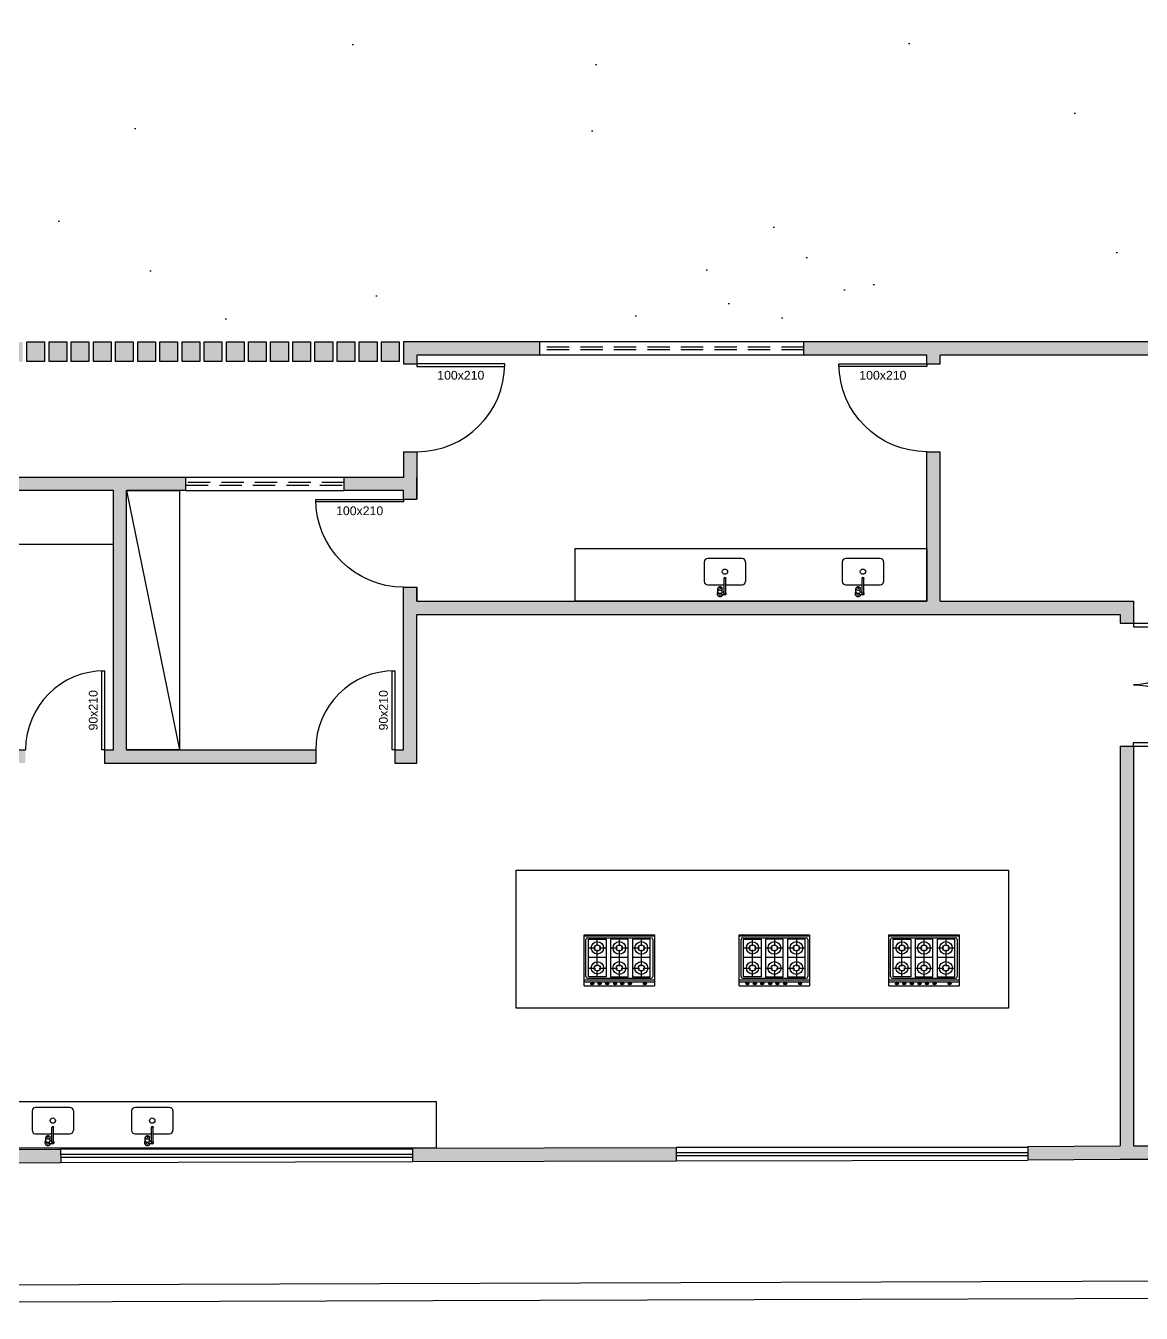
# Model space of a CAD drawing. Header units: centimetres. Extents: x 0 to 1814864, y -139216 to 99734.
# Drawn here: x 905566 to 906834, y 9702 to 11167 of the extents above; entities that cross this region are included whole.
import ezdxf
from ezdxf.enums import TextEntityAlignment as Align

# ---------------------------------------------------------------- set-up
doc = ezdxf.new("R2010")
doc.units = ezdxf.units.CM
doc.header["$LTSCALE"] = 4
doc.linetypes.add('DASHED2', pattern=[9.525, 6.35, -3.175])
for name, color, linetype in [('0.1', 1, 'Continuous'), ('0.2', 2, 'Continuous'), ('0.6', 6, 'Continuous'), ('001-MOBILIA', 253, 'Continuous'), ('02-CONT', 2, 'Continuous')]:
    doc.layers.add(name, color=color, linetype=linetype)
doc.styles.add('2mm 1-50', font='arial.ttf', dxfattribs={"height": 0.1})

# ---------------------------------------------------------------- blocks, each defined once
blk = doc.blocks.new('90d')
blk.add_lwpolyline([(-5, -84), (-5, 6), (-2, 6), (-2, -84)], close=True)
at = {"color": 1}
blk.add_arc((-2, -84), 90, 90, 180, dxfattribs=at)
blk = doc.blocks.new('1_00e')
blk.add_lwpolyline([(-28.4, -52.3), (-25.4, -52.3), (-25.4, 47.7), (-28.4, 47.7)], close=True)
at = {"color": 1}
blk.add_arc((-28.4, -52.3), 100, 0, 90, dxfattribs=at)
blk = doc.blocks.new('1_00')
for p, q in [((-129.2, 59.1), (-129.2, 109.1)), ((-129.2, 109.1), (-126.2, 109.1)), ((-126.2, 59.1), (-126.2, 109.1)), ((-29.2, 109.1), (-32.2, 109.1)), ((-32.2, 59.1), (-32.2, 109.1)), ((-29.2, 59.1), (-29.2, 109.1)), ((-129.2, 59.1), (-126.2, 59.1)), ((-29.2, 59.1), (-32.2, 59.1))]:
    blk.add_line(p, q)
at = {"color": 1}
for centre, start, end in [((-129.2, 59.1), 0, 90), ((-29.2, 59.1), 90, 180)]:
    blk.add_arc(centre, 50, start, end, dxfattribs=at)
blk = doc.blocks.new('BOJO')
at = {"layer": '001-MOBILIA'}
for p, q in [((1061.974, 1872.996), (1061.974, 1872.811)), ((1062.234, 1873.036), (1062.014, 1873.036)), ((1062.274, 1872.606), (1062.274, 1872.996)), ((1061.86, 1872.801), (1061.86, 1872.844)), ((1061.875, 1872.873), (1061.882, 1872.873)), ((1061.875, 1872.838), (1061.882, 1872.838)), ((1061.875, 1872.811), (1062.045, 1872.811)), ((1061.875, 1872.791), (1062.045, 1872.791)), ((1061.89, 1872.811), (1061.89, 1872.832)), ((1061.895, 1872.881), (1061.933, 1872.881)), ((1061.895, 1872.831), (1061.933, 1872.831)), ((1061.974, 1872.791), (1061.974, 1872.606)), ((1062.234, 1872.566), (1062.014, 1872.566))]:
    blk.add_line(p, q, dxfattribs=at)
blk.add_circle((1062.124, 1872.801), 0.03, dxfattribs=at)
for centre, radius, start, end in [((1062.014, 1872.996), 0.04, 90, 180), ((1062.234, 1872.996), 0.04, 0, 90), ((1061.875, 1872.856), 0.035, 45.5847, 244.6231), ((1061.875, 1872.856), 0.0175, 90, 204.62), ((1061.85, 1872.844), 0.01, 0, 24.62), ((1061.875, 1872.856), 0.0175, 211.0027, 270), ((1061.875, 1872.801), 0.015, 41.8103, 318.1897), ((1061.875, 1872.801), 0.01, 90.0002, 270.0002), ((1061.913, 1872.856), 0.0352, 163.6751, 180), ((1061.913, 1872.856), 0.0352, 180, 196.3249), ((1061.904, 1872.858), 0.0262, 144.7356, 163.6751), ((1061.904, 1872.853), 0.0262, 196.3249, 215.2644), ((1061.898, 1872.862), 0.0195, 120.3612, 144.7356), ((1061.898, 1872.849), 0.0195, 215.2644, 239.6388), ((1061.895, 1872.868), 0.0127, 90, 120.3612), ((1061.895, 1872.843), 0.0127, 239.6388, 270), ((1061.875, 1872.856), 0.035, 295.3769, 314.4153), ((1061.95, 1872.856), 0.0352, 163.6751, 180), ((1061.95, 1872.856), 0.0352, 180, 196.3249), ((1061.942, 1872.858), 0.0262, 144.7356, 163.6751), ((1061.942, 1872.853), 0.0262, 196.3249, 215.2644), ((1061.936, 1872.862), 0.0195, 120.3612, 144.7356), ((1061.936, 1872.849), 0.0195, 215.2644, 239.6388), ((1061.933, 1872.868), 0.0127, 90, 120.3612), ((1061.933, 1872.843), 0.0127, 239.6388, 270), ((1061.933, 1872.868), 0.0127, 59.6388, 90), ((1061.933, 1872.843), 0.0127, 270, 300.3612), ((1061.943, 1872.856), 0.00787, 144.7356, 163.6751), ((1061.945, 1872.856), 0.0106, 163.6751, 180), ((1061.945, 1872.856), 0.0106, 180, 196.3249), ((1061.943, 1872.855), 0.00787, 196.3249, 215.2644), ((1061.941, 1872.858), 0.00586, 120.3612, 144.7356), ((1061.941, 1872.854), 0.00586, 215.2644, 239.6388), ((1061.94, 1872.859), 0.00381, 90, 120.3612), ((1061.94, 1872.852), 0.00381, 239.6388, 270), ((1061.929, 1872.862), 0.0195, 35.2644, 59.6388), ((1061.929, 1872.849), 0.0195, 300.3612, 324.7356), ((1061.94, 1872.859), 0.00381, 59.6388, 90), ((1061.94, 1872.852), 0.00381, 270, 300.3612), ((1061.939, 1872.858), 0.00586, 35.2644, 59.6388), ((1061.939, 1872.854), 0.00586, 300.3612, 324.7356), ((1061.937, 1872.856), 0.00787, 16.3249, 35.2644), ((1061.937, 1872.855), 0.00787, 324.7356, 343.6751), ((1061.924, 1872.858), 0.0262, 16.3249, 35.2644), ((1061.935, 1872.856), 0.0106, 0, 16.3249), ((1061.935, 1872.856), 0.0106, 343.6751, 0), ((1061.924, 1872.853), 0.0262, 324.7356, 343.6751), ((1061.915, 1872.856), 0.0352, 0, 16.3249), ((1061.915, 1872.856), 0.0352, 343.6751, 0), ((1062.045, 1872.801), 0.0125, 233.1301, 126.8699), ((1062.045, 1872.801), 0.01, 270.0001, 90.0001), ((1062.014, 1872.606), 0.04, 180, 270), ((1062.234, 1872.606), 0.04, 270, 0)]:
    blk.add_arc(centre, radius, start, end, dxfattribs=at)

msp = doc.modelspace()

# ---------------------------------------------------------------- hatches: boundary and pattern name
at = {"layer": '0.2', "true_color": 0x000000}
h = msp.add_hatch(color=18, dxfattribs=at)
h.dxf.hatch_style = 1
h.paths.add_polyline_path([(907185.235, 10807.013), (906960.235, 10807.013), (906605.204, 10807.013), (906450.204, 10807.013), (906450.204, 10792.013), (906590.204, 10792.013), (906590.204, 10782.013), (906605.204, 10782.013), (906605.204, 10792.013), (906960.235, 10792.013), (907185.235, 10792.013)])
h.paths.add_polyline_path([(906825.235, 10512.013), (906605.204, 10512.013), (906605.204, 10682.013), (906590.204, 10682.013), (906590.204, 10512.013), (906190.204, 10512.013), (906010.202, 10512.013), (906010.202, 10527.86), (905995.202, 10527.86), (905995.202, 10342.86), (905985.202, 10342.86), (905985.202, 10327.86), (906010.202, 10327.86), (906010.202, 10497.013), (906605.204, 10497.013), (906810.235, 10497.013), (906810.235, 10487.013), (906825.235, 10487.013)])
h.paths.add_polyline_path([(907070.235, 9892.264), (906825.235, 9892.264), (906825.235, 10347.013), (906810.235, 10347.013), (906810.235, 9892.261), (906705.197, 9891.564), (906705.238, 9876.564), (906810.646, 9877.264), (907070.235, 9877.264)])
h.paths.add_polyline_path([(906305.199, 9890.471), (906005.2, 9889.651), (906005.241, 9874.651), (906305.24, 9875.471)])
h.paths.add_polyline_path([(905605.201, 9888.557), (905350.202, 9887.86), (905350.202, 10077.86), (905335.202, 10077.86), (905335.202, 9887.86), (905325.202, 9887.86), (905325.202, 9872.86), (905350.202, 9872.86), (905605.242, 9873.557)])
h.paths.add_polyline_path([(905205.202, 9887.86), (905185.202, 9887.86), (905185.202, 9872.86), (905205.202, 9872.86)], flags=17)
h.paths.add_polyline_path([(905055.226, 9872.86), (905075.202, 9872.86), (905075.202, 9887.86), (905055.226, 9887.86), (905055.226, 9991.96), (905055.202, 9991.96), (905055.202, 10071.96), (905055.202, 10207.86), (905335.202, 10207.86), (905335.202, 10197.86), (905335.805, 10197.86), (905350.202, 10197.86), (905350.202, 10222.86), (905350.202, 10232.86), (905335.202, 10232.86), (905335.202, 10222.86), (905055.202, 10222.86), (905055.202, 10280.36), (905040.202, 10280.36), (905040.202, 10222.86), (905040.202, 10028.138), (904640.226, 10028.138), (904640.226, 9713.138), (904665.226, 9713.138), (904665.226, 9728.138), (904655.226, 9728.138), (904655.226, 10013.138), (905040.226, 10013.138), (905040.226, 9728.138), (905030.226, 9728.138), (905030.226, 9713.138), (905055.226, 9713.138)])
h.paths.add_polyline_path([(905055.202, 10637.86), (905335.202, 10637.86), (905335.202, 10577.86), (905335.202, 10322.86), (905350.202, 10322.86), (905350.202, 10327.86), (905565.202, 10327.86), (905565.202, 10342.86), (905350.202, 10342.86), (905350.202, 10637.86), (905665.202, 10637.86), (905665.202, 10342.86), (905655.202, 10342.86), (905655.202, 10327.86), (905680.202, 10327.86), (905895.202, 10327.86), (905895.202, 10342.86), (905680.202, 10342.86), (905680.202, 10637.86), (905740.202, 10637.86), (905747.702, 10637.86), (905747.702, 10652.86), (905665.202, 10652.86), (905335.202, 10652.86), (905040.202, 10652.86), (905040.202, 10580.36), (905055.202, 10580.36)])
h.paths.add_polyline_path([(906010.202, 10652.86), (906010.204, 10682.013), (905995.204, 10682.013), (905995.204, 10652.86), (905927.702, 10652.86), (905927.702, 10637.86), (905995.202, 10637.86), (905995.202, 10627.86), (906010.202, 10627.86)])
h.paths.add_polyline_path([(906150.204, 10807.013), (905995.204, 10807.013), (905995.204, 10782.013), (906010.204, 10782.013), (906010.204, 10792.013), (906150.204, 10792.013)])
h = msp.add_hatch(color=18, dxfattribs=at)
h.dxf.hatch_style = 1
h.paths.add_polyline_path([(905637.404, 10807.013), (905617.204, 10807.013), (905617.204, 10784.658), (905637.404, 10784.658)])
h.paths.add_polyline_path([(905612.204, 10807.013), (905592.004, 10807.013), (905592.004, 10784.658), (905612.204, 10784.658)])
h.paths.add_polyline_path([(905587.004, 10807.013), (905566.804, 10807.013), (905566.804, 10784.658), (905587.004, 10784.658)])
h.paths.add_polyline_path([(905561.804, 10807.013), (905541.604, 10807.013), (905541.604, 10784.658), (905561.804, 10784.658)])
h.paths.add_polyline_path([(905536.604, 10807.013), (905516.404, 10807.013), (905516.404, 10784.658), (905536.604, 10784.658)])
h.paths.add_polyline_path([(905511.404, 10807.013), (905491.204, 10807.013), (905491.204, 10784.658), (905511.404, 10784.658)])
h.paths.add_polyline_path([(905486.204, 10807.013), (905466.004, 10807.013), (905466.004, 10784.658), (905486.204, 10784.658)])
h.paths.add_polyline_path([(905461.004, 10807.013), (905440.804, 10807.013), (905440.804, 10784.658), (905461.004, 10784.658)])
h.paths.add_polyline_path([(905435.804, 10807.013), (905415.604, 10807.013), (905415.604, 10784.658), (905435.804, 10784.658)])
h.paths.add_polyline_path([(905410.604, 10807.013), (905390.404, 10807.013), (905390.404, 10784.658), (905410.604, 10784.658)])
h.paths.add_polyline_path([(905385.404, 10807.013), (905365.204, 10807.013), (905365.204, 10784.658), (905385.404, 10784.658)])
h.paths.add_polyline_path([(905360.204, 10807.013), (905340.004, 10807.013), (905340.004, 10784.658), (905360.204, 10784.658)])
h.paths.add_polyline_path([(905335.004, 10807.013), (905314.804, 10807.013), (905314.804, 10784.658), (905335.004, 10784.658)])
h.paths.add_polyline_path([(905309.804, 10807.013), (905289.604, 10807.013), (905289.604, 10784.658), (905309.804, 10784.658)])
h = msp.add_hatch(color=18, dxfattribs=at)
h.dxf.hatch_style = 1
h.paths.add_polyline_path([(905990.204, 10807.013), (905970.004, 10807.013), (905970.004, 10784.658), (905990.204, 10784.658)])
h.paths.add_polyline_path([(905965.004, 10807.013), (905944.804, 10807.013), (905944.804, 10784.658), (905965.004, 10784.658)])
h.paths.add_polyline_path([(905939.804, 10807.013), (905919.604, 10807.013), (905919.604, 10784.658), (905939.804, 10784.658)])
h.paths.add_polyline_path([(905914.604, 10807.013), (905894.404, 10807.013), (905894.404, 10784.658), (905914.604, 10784.658)])
h.paths.add_polyline_path([(905889.404, 10807.013), (905869.204, 10807.013), (905869.204, 10784.658), (905889.404, 10784.658)])
h.paths.add_polyline_path([(905864.204, 10807.013), (905844.004, 10807.013), (905844.004, 10784.658), (905864.204, 10784.658)])
h.paths.add_polyline_path([(905839.004, 10807.013), (905818.804, 10807.013), (905818.804, 10784.658), (905839.004, 10784.658)])
h.paths.add_polyline_path([(905813.804, 10807.013), (905793.604, 10807.013), (905793.604, 10784.658), (905813.804, 10784.658)])
h.paths.add_polyline_path([(905788.604, 10807.013), (905768.404, 10807.013), (905768.404, 10784.658), (905788.604, 10784.658)])
h.paths.add_polyline_path([(905763.404, 10807.013), (905743.204, 10807.013), (905743.204, 10784.658), (905763.404, 10784.658)])
h.paths.add_polyline_path([(905738.204, 10807.013), (905718.004, 10807.013), (905718.004, 10784.658), (905738.204, 10784.658)])
h.paths.add_polyline_path([(905713.004, 10807.013), (905692.804, 10807.013), (905692.804, 10784.658), (905713.004, 10784.658)])
h.paths.add_polyline_path([(905687.804, 10807.013), (905667.604, 10807.013), (905667.604, 10784.658), (905687.804, 10784.658)])
h.paths.add_polyline_path([(905662.604, 10807.013), (905642.404, 10807.013), (905642.404, 10784.658), (905662.604, 10784.658)])
at = {"layer": '0.6'}
h = msp.add_hatch(dxfattribs=at)
h.set_pattern_fill('AR-SAND', color=4, scale=8)
h.set_pattern_definition([(37.5, (221325.4, -35669.3), (-12.80025, 391.53059), [0, -308.864, 0, -345.44, 0, -330.2]), (7.5, (221325.4, -35669.3), (359.61863, 573.4601), [0, -166.624, 0, -278.384, 0, -106.68]), (327.5, (221075.45, -35669.3), (632.7939, 1.14975), [0, -101.6, 0, -365.76, 0, -477.52]), (317.5, (221075.45, -35669.3), (610.84516, 178.34346), [0, -50.8, 0, -239.776, 0, -274.32])])
h.paths.add_polyline_path([(903584.511, 10375.234), (903584.511, 10225.234), (903583.995, 9710.251), (904640.226, 9713.138), (904640.226, 10028.138), (904640.226, 11551.556), (902349.002, 11551.556), (902349.002, 12541.477), (906584.002, 12541.477), (906584.002, 12151.477), (907978.235, 12151.477), (907978.235, 12513.013), (912810.235, 12513.013), (912810.235, 10275.21), (913083.573, 10275.21), (913921.503, 12691.477), (900921.063, 12691.477), (900539.177, 9701.927), (900981.309, 9703.136), (900979.927, 10208.62), (900979.927, 11518.62), (901964.927, 11518.62), (901964.927, 11188.62), (903019.927, 11188.62), (903019.927, 10375.234)])
h.paths.add_polyline_path([(911590.235, 10807.013), (911590.235, 11583.013), (909443.235, 11583.013), (909443.235, 11881.48), (909238.235, 11881.48), (909238.235, 10807.013)], flags=17)
h.paths.add_polyline_path([(908008.235, 10807.013), (908008.235, 11881.48), (906584.002, 11881.48), (906584.002, 11551.556), (905397.002, 11551.556), (905397.002, 11336.556), (905397.002, 10807.013)], flags=17)
h.paths.add_polyline_path([(903464.242, 10805.684), (904140.693, 10805.684), (904140.693, 10928.945), (903464.242, 10928.945)], flags=16)
h.paths.add_polyline_path([(904638.946, 10940.069), (904638.946, 11236.763), (904586.12, 11236.763), (904586.12, 10940.069)], flags=16)
h.paths.add_polyline_path([(910179.898, 11095.816), (910856.349, 11095.816), (910856.349, 11219.078), (910179.898, 11219.078)], flags=16)
h.paths.add_polyline_path([(906482.432, 11164.363), (907158.883, 11164.363), (907158.883, 11287.625), (906482.432, 11287.625)], flags=16)
h.paths.add_polyline_path([(905458.717, 10940.069), (905458.717, 11236.763), (905405.891, 11236.763), (905405.891, 10940.069)], flags=16)

# ---------------------------------------------------------------- linework, layer by layer
at = {"layer": '0.1', "linetype": 'DASHED2'}
for p, q in [((905927.702, 10646.86), (905747.702, 10646.86)), ((905747.702, 10643.86), (905927.702, 10643.86))]:
    msp.add_line(p, q, dxfattribs=at)
for points in [[(906450.204, 10801.013), (906150.204, 10801.013)], [(906450.204, 10798.013), (906150.204, 10798.013)]]:
    msp.add_lwpolyline(points, dxfattribs=at)
at = {"layer": '0.2'}
for p, q in [((905680.202, 10637.86), (905740.202, 10342.86)), ((905350.202, 10576.673), (905665.202, 10576.673)), ((906200.466, 10132.489), (906280.457, 10132.489)), ((906200.466, 10074.36), (906200.466, 10132.489)), ((906200.466, 10131.122), (906280.457, 10131.122)), ((906202.466, 10085.091), (906202.466, 10127.122)), ((906204.466, 10129.122), (906276.457, 10129.122)), ((906205.466, 10084.494), (906205.466, 10127.36)), ((906205.466, 10127.36), (906225.466, 10127.36)), ((906215.466, 10119.768), (906215.466, 10127.36)), ((906225.466, 10127.36), (906225.466, 10084.494)), ((906230.466, 10127.36), (906230.466, 10084.494)), ((906250.466, 10127.36), (906230.466, 10127.36)), ((906240.466, 10127.36), (906240.466, 10119.766)), ((906250.466, 10084.494), (906250.466, 10127.36)), ((906275.434, 10127.36), (906255.434, 10127.36)), ((906255.434, 10127.36), (906255.434, 10084.494)), ((906265.434, 10127.36), (906265.434, 10119.766)), ((906275.434, 10084.494), (906275.434, 10127.36)), ((906278.457, 10127.122), (906278.457, 10085.091)), ((906280.457, 10132.489), (906280.457, 10074.36)), ((906376.883, 10132.489), (906456.874, 10132.489)), ((906376.883, 10074.36), (906376.883, 10132.489)), ((906376.883, 10131.122), (906456.874, 10131.122)), ((906378.883, 10085.091), (906378.883, 10127.122)), ((906380.883, 10129.122), (906452.874, 10129.122)), ((906381.883, 10084.494), (906381.883, 10127.36)), ((906381.883, 10127.36), (906401.883, 10127.36)), ((906391.883, 10119.768), (906391.883, 10127.36)), ((906401.883, 10127.36), (906401.883, 10084.494)), ((906406.883, 10127.36), (906406.883, 10084.494)), ((906426.883, 10127.36), (906406.883, 10127.36)), ((906416.883, 10127.36), (906416.883, 10119.766)), ((906426.883, 10084.494), (906426.883, 10127.36)), ((906451.85, 10127.36), (906431.85, 10127.36)), ((906431.85, 10127.36), (906431.85, 10084.494)), ((906441.85, 10127.36), (906441.85, 10119.766)), ((906451.85, 10084.494), (906451.85, 10127.36)), ((906454.874, 10127.122), (906454.874, 10085.091)), ((906456.874, 10132.489), (906456.874, 10074.36)), ((906546.884, 10132.489), (906626.875, 10132.489)), ((906546.884, 10074.36), (906546.884, 10132.489)), ((906546.884, 10131.122), (906626.875, 10131.122)), ((906548.884, 10085.091), (906548.884, 10127.122)), ((906550.884, 10129.122), (906622.875, 10129.122)), ((906551.884, 10084.494), (906551.884, 10127.36)), ((906551.884, 10127.36), (906571.884, 10127.36)), ((906561.884, 10119.768), (906561.884, 10127.36)), ((906571.884, 10127.36), (906571.884, 10084.494)), ((906576.884, 10127.36), (906576.884, 10084.494)), ((906596.884, 10127.36), (906576.884, 10127.36)), ((906586.884, 10127.36), (906586.884, 10119.766)), ((906596.884, 10084.494), (906596.884, 10127.36)), ((906621.851, 10127.36), (906601.851, 10127.36)), ((906601.851, 10127.36), (906601.851, 10084.494)), ((906611.851, 10127.36), (906611.851, 10119.766)), ((906621.851, 10084.494), (906621.851, 10127.36)), ((906624.875, 10127.122), (906624.875, 10085.091)), ((906626.875, 10132.489), (906626.875, 10074.36)), ((906205.466, 10117.54), (906213.238, 10117.54)), ((906205.466, 10106.994), (906225.466, 10106.994)), ((906215.466, 10106.994), (906215.466, 10115.311)), ((906215.466, 10096.841), (906215.466, 10106.994)), ((906217.694, 10117.54), (906225.466, 10117.54)), ((906230.466, 10117.54), (906238.316, 10117.54)), ((906230.466, 10106.994), (906250.466, 10106.994)), ((906240.466, 10115.313), (906240.466, 10106.994)), ((906240.466, 10106.994), (906240.466, 10096.839)), ((906242.773, 10117.54), (906250.466, 10117.54)), ((906255.434, 10117.54), (906263.283, 10117.54)), ((906255.434, 10106.994), (906275.434, 10106.994)), ((906265.434, 10115.313), (906265.434, 10106.994)), ((906265.434, 10106.994), (906265.434, 10096.839)), ((906267.74, 10117.54), (906275.434, 10117.54)), ((906381.883, 10117.54), (906389.654, 10117.54)), ((906381.883, 10106.994), (906401.883, 10106.994)), ((906391.883, 10106.994), (906391.883, 10115.311)), ((906391.883, 10096.841), (906391.883, 10106.994)), ((906394.111, 10117.54), (906401.883, 10117.54)), ((906406.883, 10117.54), (906414.733, 10117.54)), ((906406.883, 10106.994), (906426.883, 10106.994)), ((906416.883, 10115.313), (906416.883, 10106.994)), ((906416.883, 10106.994), (906416.883, 10096.839)), ((906419.189, 10117.54), (906426.883, 10117.54)), ((906431.85, 10117.54), (906439.7, 10117.54)), ((906431.85, 10106.994), (906451.85, 10106.994)), ((906441.85, 10115.313), (906441.85, 10106.994)), ((906441.85, 10106.994), (906441.85, 10096.839)), ((906444.157, 10117.54), (906451.85, 10117.54)), ((906551.884, 10117.54), (906559.655, 10117.54)), ((906551.884, 10106.994), (906571.884, 10106.994)), ((906561.884, 10106.994), (906561.884, 10115.311)), ((906561.884, 10096.841), (906561.884, 10106.994)), ((906564.112, 10117.54), (906571.884, 10117.54)), ((906576.884, 10117.54), (906584.733, 10117.54)), ((906576.884, 10106.994), (906596.884, 10106.994)), ((906586.884, 10115.313), (906586.884, 10106.994)), ((906586.884, 10106.994), (906586.884, 10096.839)), ((906589.19, 10117.54), (906596.884, 10117.54)), ((906601.851, 10117.54), (906609.701, 10117.54)), ((906601.851, 10106.994), (906621.851, 10106.994)), ((906611.851, 10115.313), (906611.851, 10106.994)), ((906611.851, 10106.994), (906611.851, 10096.839)), ((906614.157, 10117.54), (906621.851, 10117.54)), ((906205.466, 10094.674), (906213.239, 10094.674)), ((906215.466, 10084.494), (906215.466, 10092.384)), ((906217.694, 10094.674), (906225.466, 10094.674)), ((906230.466, 10094.674), (906238.317, 10094.674)), ((906240.466, 10092.386), (906240.466, 10084.494)), ((906242.772, 10094.674), (906250.466, 10094.674)), ((906255.434, 10094.674), (906263.284, 10094.674)), ((906265.434, 10092.386), (906265.434, 10084.494)), ((906267.739, 10094.674), (906275.434, 10094.674)), ((906381.883, 10094.674), (906389.655, 10094.674)), ((906391.883, 10084.494), (906391.883, 10092.384)), ((906394.11, 10094.674), (906401.883, 10094.674)), ((906406.883, 10094.674), (906414.734, 10094.674)), ((906416.883, 10092.386), (906416.883, 10084.494)), ((906419.188, 10094.674), (906426.883, 10094.674)), ((906431.85, 10094.674), (906439.701, 10094.674)), ((906441.85, 10092.386), (906441.85, 10084.494)), ((906444.156, 10094.674), (906451.85, 10094.674)), ((906551.884, 10094.674), (906559.656, 10094.674)), ((906561.884, 10084.494), (906561.884, 10092.384)), ((906564.111, 10094.674), (906571.884, 10094.674)), ((906576.884, 10094.674), (906584.734, 10094.674)), ((906586.884, 10092.386), (906586.884, 10084.494)), ((906589.189, 10094.674), (906596.884, 10094.674)), ((906601.851, 10094.674), (906609.702, 10094.674)), ((906611.851, 10092.386), (906611.851, 10084.494)), ((906614.157, 10094.674), (906621.851, 10094.674)), ((906200.466, 10081.091), (906280.457, 10081.091)), ((906200.466, 10079.091), (906280.457, 10079.091)), ((906204.466, 10083.091), (906276.457, 10083.091)), ((906225.466, 10084.494), (906205.466, 10084.494)), ((906207.81, 10077.17), (906207.81, 10076.527)), ((906211.514, 10077.205), (906211.514, 10076.591)), ((906216.195, 10077.17), (906216.195, 10076.527)), ((906219.899, 10077.205), (906219.899, 10076.591)), ((906224.77, 10077.17), (906224.77, 10076.527)), ((906228.474, 10077.205), (906228.474, 10076.591)), ((906230.466, 10084.494), (906250.466, 10084.494)), ((906233.709, 10077.17), (906233.709, 10076.527)), ((906237.413, 10077.205), (906237.413, 10076.591)), ((906241.934, 10077.17), (906241.934, 10076.527)), ((906245.637, 10077.205), (906245.637, 10076.591)), ((906250.734, 10077.17), (906250.734, 10076.527)), ((906254.438, 10077.205), (906254.438, 10076.591)), ((906255.434, 10084.494), (906275.434, 10084.494)), ((906267.678, 10077.17), (906267.678, 10076.527)), ((906271.382, 10077.205), (906271.382, 10076.591)), ((906376.883, 10081.091), (906456.874, 10081.091)), ((906376.883, 10079.091), (906456.874, 10079.091)), ((906380.883, 10083.091), (906452.874, 10083.091)), ((906401.883, 10084.494), (906381.883, 10084.494)), ((906384.227, 10077.17), (906384.227, 10076.527)), ((906387.93, 10077.205), (906387.93, 10076.591)), ((906392.612, 10077.17), (906392.612, 10076.527)), ((906396.315, 10077.205), (906396.315, 10076.591)), ((906401.187, 10077.17), (906401.187, 10076.527)), ((906404.89, 10077.205), (906404.89, 10076.591)), ((906406.883, 10084.494), (906426.883, 10084.494)), ((906410.126, 10077.17), (906410.126, 10076.527)), ((906413.829, 10077.205), (906413.829, 10076.591)), ((906418.35, 10077.17), (906418.35, 10076.527)), ((906422.054, 10077.205), (906422.054, 10076.591)), ((906427.151, 10077.17), (906427.151, 10076.527)), ((906430.854, 10077.205), (906430.854, 10076.591)), ((906431.85, 10084.494), (906451.85, 10084.494)), ((906444.095, 10077.17), (906444.095, 10076.527)), ((906447.798, 10077.205), (906447.798, 10076.591)), ((906546.884, 10081.091), (906626.875, 10081.091)), ((906546.884, 10079.091), (906626.875, 10079.091)), ((906550.884, 10083.091), (906622.875, 10083.091)), ((906571.884, 10084.494), (906551.884, 10084.494)), ((906554.227, 10077.17), (906554.227, 10076.527)), ((906557.931, 10077.205), (906557.931, 10076.591)), ((906562.613, 10077.17), (906562.613, 10076.527)), ((906566.316, 10077.205), (906566.316, 10076.591)), ((906571.188, 10077.17), (906571.188, 10076.527)), ((906574.891, 10077.205), (906574.891, 10076.591)), ((906576.884, 10084.494), (906596.884, 10084.494)), ((906580.127, 10077.17), (906580.127, 10076.527)), ((906583.83, 10077.205), (906583.83, 10076.591)), ((906588.351, 10077.17), (906588.351, 10076.527)), ((906592.054, 10077.205), (906592.054, 10076.591)), ((906597.151, 10077.17), (906597.151, 10076.527)), ((906600.855, 10077.205), (906600.855, 10076.591)), ((906601.851, 10084.494), (906621.851, 10084.494)), ((906614.096, 10077.17), (906614.096, 10076.527)), ((906617.799, 10077.205), (906617.799, 10076.591)), ((906200.466, 10074.36), (906280.457, 10074.36)), ((906376.883, 10074.36), (906456.874, 10074.36)), ((906546.884, 10074.36), (906626.875, 10074.36)), ((906005.203, 9888.557), (905605.242, 9888.557)), ((906705.2, 9890.471), (906305.24, 9890.471)), ((906005.219, 9882.557), (905605.242, 9882.557)), ((905605.242, 9879.557), (906005.227, 9879.557)), ((905605.242, 9873.557), (906005.241, 9874.651)), ((906705.216, 9884.471), (906305.24, 9884.471)), ((906305.24, 9881.471), (906705.225, 9881.471)), ((906305.24, 9875.471), (906705.239, 9876.264))]:
    msp.add_line(p, q, dxfattribs=at)
for points in [[(905680.202, 10342.86), (905680.202, 10637.86), (905740.202, 10637.86), (905740.202, 10342.86)], [(906190.204, 10572.013), (906590.204, 10572.013), (906590.204, 10512.013), (906190.204, 10512.013)], [(906123.237, 10205.981), (906682.927, 10205.981), (906682.927, 10048.872), (906123.237, 10048.872)], [(905350.202, 9942.86), (906032.207, 9942.86), (906032.207, 9889.724), (905350.202, 9889.724)]]:
    msp.add_lwpolyline(points, close=True, dxfattribs=at)
for centre, radius in [((906215.538, 10117.566), 6.958), ((906215.466, 10117.54), 3.59), ((906240.487, 10117.566), 7.157), ((906240.466, 10117.54), 3.59), ((906265.454, 10117.566), 7.157), ((906265.434, 10117.54), 3.59), ((906391.954, 10117.566), 6.958), ((906391.883, 10117.54), 3.59), ((906416.903, 10117.566), 7.157), ((906416.883, 10117.54), 3.59), ((906441.87, 10117.566), 7.157), ((906441.85, 10117.54), 3.59), ((906561.955, 10117.566), 6.958), ((906561.884, 10117.54), 3.59), ((906586.904, 10117.566), 7.157), ((906586.884, 10117.54), 3.59), ((906611.871, 10117.566), 7.157), ((906611.851, 10117.54), 3.59), ((906215.538, 10094.735), 6.953), ((906215.466, 10094.674), 3.59), ((906240.466, 10094.674), 7.342), ((906240.466, 10094.674), 3.59), ((906265.434, 10094.674), 7.342), ((906265.434, 10094.674), 3.59), ((906391.954, 10094.735), 6.953), ((906391.883, 10094.674), 3.59), ((906416.883, 10094.674), 7.342), ((906416.883, 10094.674), 3.59), ((906441.85, 10094.674), 7.342), ((906441.85, 10094.674), 3.59), ((906561.955, 10094.735), 6.953), ((906561.884, 10094.674), 3.59), ((906586.884, 10094.674), 7.342), ((906586.884, 10094.674), 3.59), ((906611.851, 10094.674), 7.342), ((906611.851, 10094.674), 3.59)]:
    msp.add_circle(centre, radius, dxfattribs=at)
for centre, start, end in [((906204.466, 10127.122), 90, 180), ((906276.457, 10127.122), 0, 90), ((906380.883, 10127.122), 90, 180), ((906452.874, 10127.122), 0, 90), ((906550.884, 10127.122), 90, 180), ((906622.875, 10127.122), 0, 90), ((906204.466, 10085.091), 180, 270), ((906276.457, 10085.091), 270, 0), ((906380.883, 10085.091), 180, 270), ((906452.874, 10085.091), 270, 0), ((906550.884, 10085.091), 180, 270), ((906622.875, 10085.091), 270, 0)]:
    msp.add_arc(centre, 2, start, end, dxfattribs=at)
for centre in [(906209.663, 10076.57), (906218.049, 10076.57), (906226.624, 10076.57), (906235.563, 10076.57), (906243.787, 10076.57), (906252.587, 10076.57), (906269.532, 10076.57), (906386.08, 10076.57), (906394.465, 10076.57), (906403.04, 10076.57), (906411.979, 10076.57), (906420.203, 10076.57), (906429.004, 10076.57), (906445.948, 10076.57), (906556.081, 10076.57), (906564.466, 10076.57), (906573.041, 10076.57), (906581.98, 10076.57), (906590.204, 10076.57), (906599.005, 10076.57), (906615.949, 10076.57)]:
    msp.add_ellipse(centre, major_axis=(1.853, 0.04), ratio=0.53270941, dxfattribs=at)
for centre in [(906209.663, 10077.184), (906218.049, 10077.184), (906226.624, 10077.184), (906235.563, 10077.184), (906243.787, 10077.184), (906252.587, 10077.184), (906269.532, 10077.184), (906386.08, 10077.184), (906394.465, 10077.184), (906403.04, 10077.184), (906411.979, 10077.184), (906420.203, 10077.184), (906429.004, 10077.184), (906445.948, 10077.184), (906556.081, 10077.184), (906564.466, 10077.184), (906573.041, 10077.184), (906581.98, 10077.184), (906590.204, 10077.184), (906599.005, 10077.184), (906615.949, 10077.184)]:
    msp.add_ellipse(centre, major_axis=(1.853, 0.04), ratio=0.53270941, start_param=6.24792076, end_param=9.42787291, dxfattribs=at)
at = {"layer": '0.6'}
for p, q in [((906150.204, 10792.013), (906150.204, 10807.013)), ((906450.204, 10792.013), (906450.204, 10807.013)), ((906960.235, 10807.013), (906605.204, 10807.013)), ((905995.204, 10782.013), (906010.202, 10782.013)), ((906590.204, 10782.013), (906605.204, 10782.013)), ((906960.235, 10792.013), (906605.204, 10792.013)), ((905995.204, 10682.013), (906010.202, 10682.013)), ((906590.204, 10682.013), (906605.204, 10682.013)), ((905747.702, 10637.86), (905747.702, 10652.86)), ((905927.702, 10652.86), (905747.702, 10652.86)), ((905927.702, 10637.86), (905927.702, 10652.86)), ((905747.702, 10637.86), (905927.702, 10637.86)), ((905995.202, 10627.86), (906010.202, 10627.86)), ((905995.202, 10527.86), (906010.202, 10527.86)), ((906810.235, 10487.013), (906825.235, 10487.013)), ((905655.202, 10342.86), (905655.202, 10327.86)), ((905895.202, 10342.86), (905895.202, 10327.86)), ((905985.202, 10342.86), (905985.202, 10327.86)), ((906810.235, 10347.013), (906825.235, 10347.013)), ((905605.201, 9888.557), (905605.242, 9873.557)), ((906005.2, 9889.651), (906005.241, 9874.651)), ((906305.199, 9890.471), (906305.24, 9875.471)), ((906705.197, 9891.564), (906705.238, 9876.564))]:
    msp.add_line(p, q, dxfattribs=at)
for points in [[(905566.804, 10807.013), (905587.004, 10807.013), (905587.004, 10784.658), (905566.804, 10784.658)], [(905592.004, 10807.013), (905612.204, 10807.013), (905612.204, 10784.658), (905592.004, 10784.658)], [(905617.204, 10807.013), (905637.404, 10807.013), (905637.404, 10784.658), (905617.204, 10784.658)], [(905642.404, 10807.013), (905662.604, 10807.013), (905662.604, 10784.658), (905642.404, 10784.658)], [(905667.604, 10807.013), (905687.804, 10807.013), (905687.804, 10784.658), (905667.604, 10784.658)], [(905692.804, 10807.013), (905713.004, 10807.013), (905713.004, 10784.658), (905692.804, 10784.658)], [(905718.004, 10807.013), (905738.204, 10807.013), (905738.204, 10784.658), (905718.004, 10784.658)], [(905743.204, 10807.013), (905763.404, 10807.013), (905763.404, 10784.658), (905743.204, 10784.658)], [(905768.404, 10807.013), (905788.604, 10807.013), (905788.604, 10784.658), (905768.404, 10784.658)], [(905793.604, 10807.013), (905813.804, 10807.013), (905813.804, 10784.658), (905793.604, 10784.658)], [(905818.804, 10807.013), (905839.004, 10807.013), (905839.004, 10784.658), (905818.804, 10784.658)], [(905844.004, 10807.013), (905864.204, 10807.013), (905864.204, 10784.658), (905844.004, 10784.658)], [(905869.204, 10807.013), (905889.404, 10807.013), (905889.404, 10784.658), (905869.204, 10784.658)], [(905894.404, 10807.013), (905914.604, 10807.013), (905914.604, 10784.658), (905894.404, 10784.658)], [(905919.604, 10807.013), (905939.804, 10807.013), (905939.804, 10784.658), (905919.604, 10784.658)], [(905944.804, 10807.013), (905965.004, 10807.013), (905965.004, 10784.658), (905944.804, 10784.658)], [(905970.004, 10807.013), (905990.204, 10807.013), (905990.204, 10784.658), (905970.004, 10784.658)]]:
    msp.add_lwpolyline(points, close=True, dxfattribs=at)
for points in [[(906605.204, 10807.013), (905995.204, 10807.013), (905995.204, 10782.013)], [(906590.204, 10782.013), (906590.204, 10792.013), (906010.204, 10792.013), (906010.204, 10782.013)], [(906605.204, 10782.013), (906605.204, 10792.013)], [(905995.204, 10682.013), (905995.204, 10652.86)], [(906010.204, 10682.013), (906010.204, 10627.86)], [(906010.204, 10527.86), (906010.204, 10512.013), (906590.204, 10512.013), (906590.204, 10682.013)], [(906605.204, 10512.013), (906605.204, 10682.013)], [(905680.202, 10652.86), (905335.202, 10652.86)], [(905747.702, 10652.86), (905665.202, 10652.86)], [(905995.204, 10652.86), (905927.702, 10652.86)], [(906010.202, 10627.86), (906010.202, 10652.86)], [(905655.202, 10342.86), (905665.202, 10342.86), (905665.202, 10637.86), (905350.202, 10637.86), (905350.202, 10342.86), (905565.202, 10342.86)], [(905680.202, 10342.86), (905680.202, 10637.86)], [(905747.702, 10637.86), (905680.202, 10637.86)], [(905995.202, 10627.86), (905995.202, 10637.86), (905927.702, 10637.86)], [(905985.202, 10342.86), (905995.202, 10342.86), (905995.202, 10527.86)], [(906010.202, 10512.013), (906010.202, 10527.86)], [(906605.204, 10512.013), (906825.235, 10512.013)], [(906825.235, 10512.013), (906825.235, 10487.013)], [(905985.202, 10327.86), (906010.202, 10327.86), (906010.202, 10497.013)], [(906010.202, 10497.013), (906605.204, 10497.013)], [(906605.204, 10497.013), (906810.235, 10497.013)], [(906810.235, 10497.013), (906810.235, 10487.013)], [(905680.202, 10342.86), (905895.202, 10342.86)], [(906810.235, 10347.013), (906810.235, 9892.261)], [(906825.235, 10347.013), (906825.235, 9892.264), (907070.235, 9892.264)], [(905655.202, 10327.86), (905680.202, 10327.86)], [(905665.202, 10327.86), (905895.202, 10327.86)], [(905350.163, 9887.86), (905605.201, 9888.557)], [(906005.2, 9889.651), (906305.199, 9890.471)], [(906705.197, 9891.564), (906810.235, 9892.261)], [(905350.204, 9872.86), (905605.242, 9873.557)], [(906005.241, 9874.651), (906305.24, 9875.471)], [(906705.238, 9876.564), (906810.235, 9877.261)], [(906810.235, 9877.264), (907070.235, 9877.264)], [(906880.514, 9738.295), (905055.226, 9732.493)], [(906880.573, 9718.646), (905055.226, 9713.138)]]:
    msp.add_lwpolyline(points, dxfattribs=at)

# ---------------------------------------------------------------- block references
at = {"layer": '001-MOBILIA', "xscale": 100, "yscale": 100, "zscale": 100, "rotation": 90}
for p in [(1093640.698, -95666.836), (1093797.655, -95666.836), (1092876.329, -96291.31), (1092989.502, -96291.31)]:
    msp.add_blockref('BOJO', p, dxfattribs=at)
at = {"layer": '02-CONT', "rotation": 270}
msp.add_blockref('1_00e', (906062.457, 10753.607), dxfattribs=at)
at = {"layer": '02-CONT', "xscale": -1, "rotation": 90}
for p in [(906537.952, 10753.607), (905942.949, 10599.455)]:
    msp.add_blockref('1_00e', p, dxfattribs=at)
at = {"layer": '02-CONT', "xscale": -1.399999999999958, "yscale": 1.399999999999958, "zscale": 1.399999999999958, "rotation": 270}
msp.add_blockref('1_00', (906742.561, 10527.855), dxfattribs=at)
at = {"layer": '02-CONT'}
for p in [(905657.207, 10426.823), (905987.207, 10426.823)]:
    msp.add_blockref('90d', p, dxfattribs=at)

# ---------------------------------------------------------------- texts
at = {"layer": '02-CONT', "style": '2mm 1-50'}
for p in [(906060.204, 10769.013), (906540.204, 10769.013), (905945.202, 10614.86)]:
    msp.add_text('100x210', height=10, dxfattribs=at).set_placement(p, align=Align.MIDDLE_CENTER)
for p in [(905642.202, 10387.86), (905972.202, 10387.86)]:
    msp.add_text('90x210', height=10, rotation=90, dxfattribs=at).set_placement(p, align=Align.MIDDLE_CENTER)

doc.saveas('drawing.dxf')
